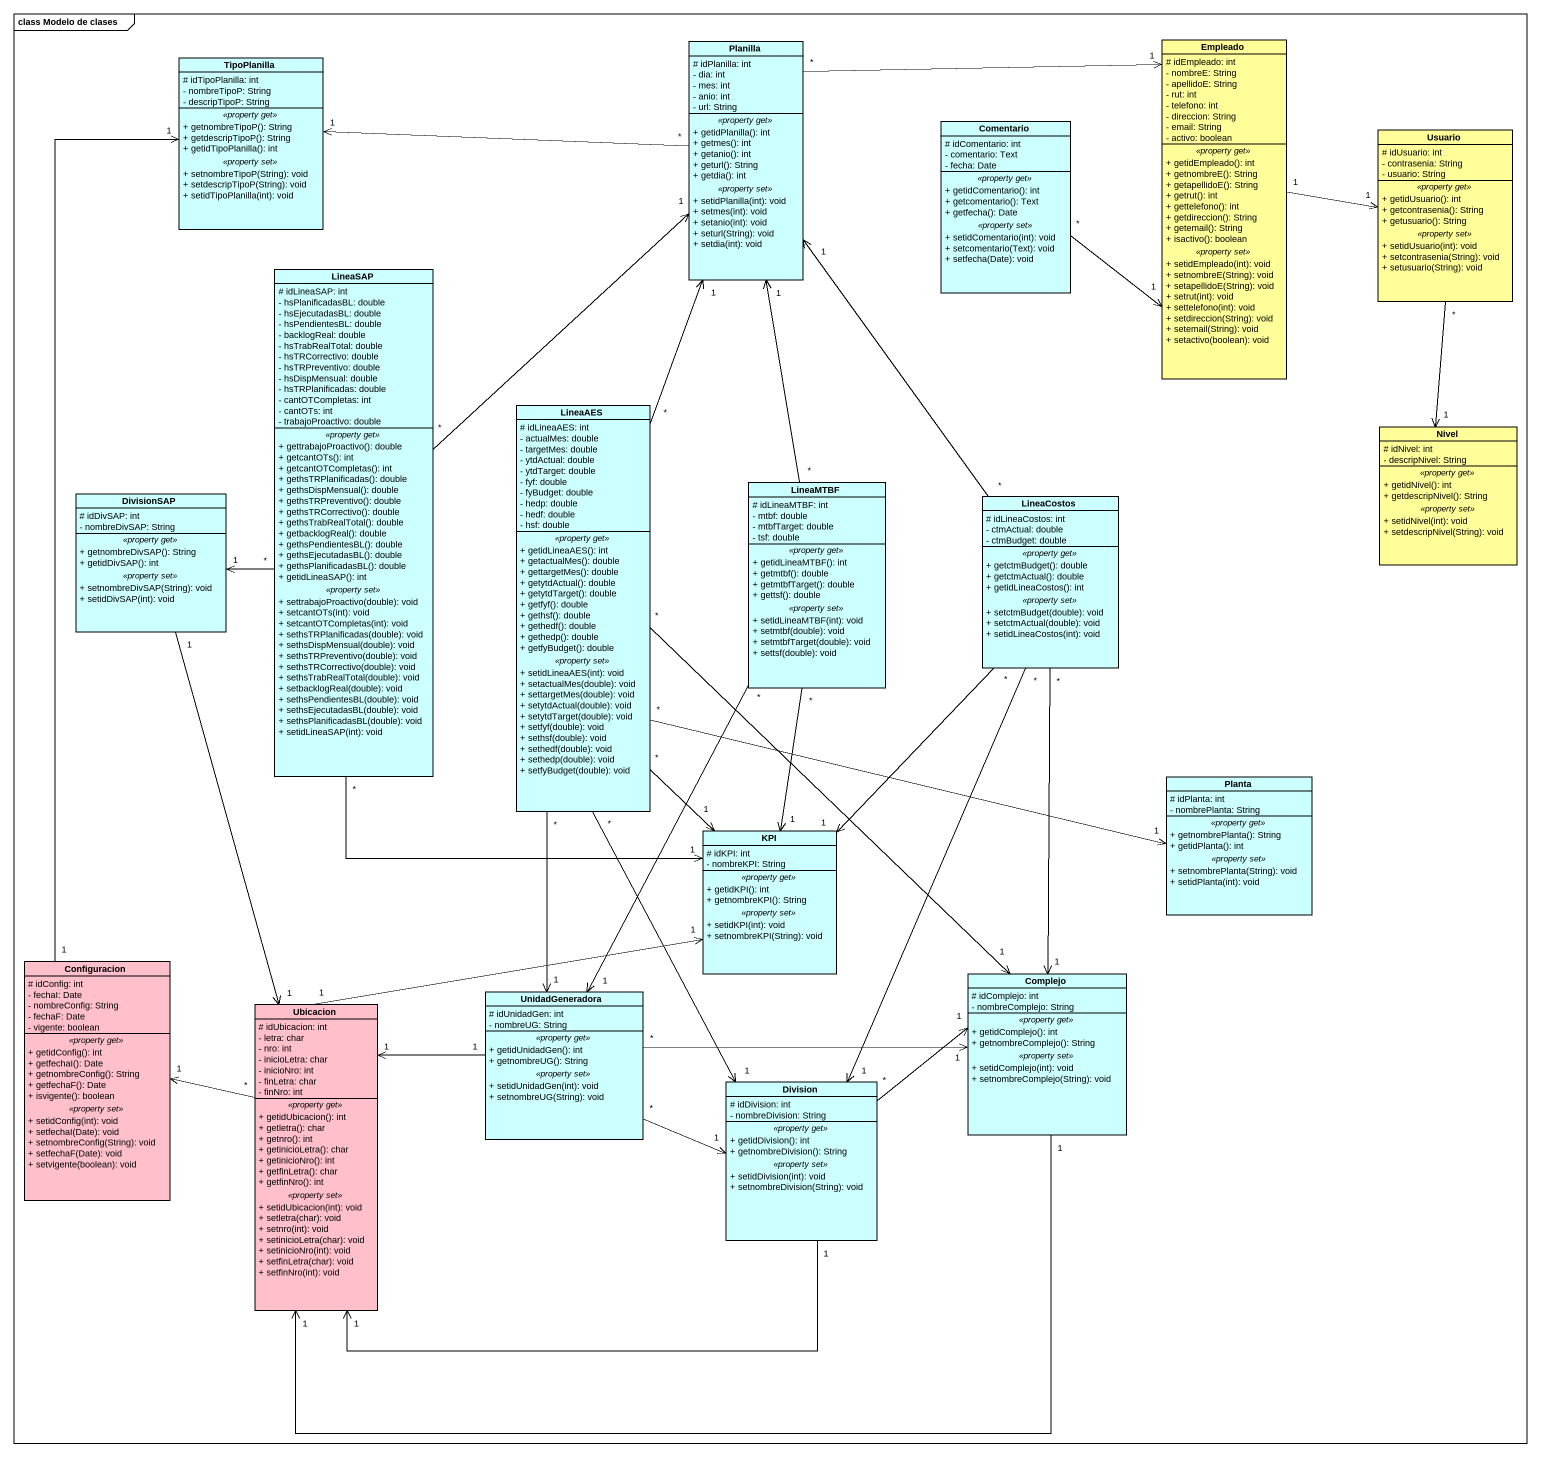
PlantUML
@startuml
mainframe class Modelo de clases
hide circle
hide empty members
skinparam classAttributeIconSize 0
class TipoPlanilla #CCFFFF {
  # idTipoPlanilla: int
  - nombreTipoP: String
  - descripTipoP: String
  .. <<property get>> ..
  + getnombreTipoP(): String
  + getdescripTipoP(): String
  + getidTipoPlanilla(): int
  .. <<property set>> ..
  + setnombreTipoP(String): void
  + setdescripTipoP(String): void
  + setidTipoPlanilla(int): void
}
class Planilla #CCFFFF {
  # idPlanilla: int
  - dia: int
  - mes: int
  - anio: int
  - url: String
  .. <<property get>> ..
  + getidPlanilla(): int
  + getmes(): int
  + getanio(): int
  + geturl(): String
  + getdia(): int
  .. <<property set>> ..
  + setidPlanilla(int): void
  + setmes(int): void
  + setanio(int): void
  + seturl(String): void
  + setdia(int): void
}
class Empleado #FFFE99 {
  # idEmpleado: int
  - nombreE: String
  - apellidoE: String
  - rut: int
  - telefono: int
  - direccion: String
  - email: String
  - activo: boolean
  .. <<property get>> ..
  + getidEmpleado(): int
  + getnombreE(): String
  + getapellidoE(): String
  + getrut(): int
  + gettelefono(): int
  + getdireccion(): String
  + getemail(): String
  + isactivo(): boolean
  .. <<property set>> ..
  + setidEmpleado(int): void
  + setnombreE(String): void
  + setapellidoE(String): void
  + setrut(int): void
  + settelefono(int): void
  + setdireccion(String): void
  + setemail(String): void
  + setactivo(boolean): void
}
class Comentario #CCFFFF {
  # idComentario: int
  - comentario: Text
  - fecha: Date
  .. <<property get>> ..
  + getidComentario(): int
  + getcomentario(): Text
  + getfecha(): Date
  .. <<property set>> ..
  + setidComentario(int): void
  + setcomentario(Text): void
  + setfecha(Date): void
}
class Usuario #FFFE99 {
  # idUsuario: int
  - contrasenia: String
  - usuario: String
  .. <<property get>> ..
  + getidUsuario(): int
  + getcontrasenia(): String
  + getusuario(): String
  .. <<property set>> ..
  + setidUsuario(int): void
  + setcontrasenia(String): void
  + setusuario(String): void
}
class LineaSAP #CCFFFF {
  # idLineaSAP: int
  - hsPlanificadasBL: double
  - hsEjecutadasBL: double
  - hsPendientesBL: double
  - backlogReal: double
  - hsTrabRealTotal: double
  - hsTRCorrectivo: double
  - hsTRPreventivo: double
  - hsDispMensual: double
  - hsTRPlanificadas: double
  - cantOTCompletas: int
  - cantOTs: int
  - trabajoProactivo: double
  .. <<property get>> ..
  + gettrabajoProactivo(): double
  + getcantOTs(): int
  + getcantOTCompletas(): int
  + gethsTRPlanificadas(): double
  + gethsDispMensual(): double
  + gethsTRPreventivo(): double
  + gethsTRCorrectivo(): double
  + gethsTrabRealTotal(): double
  + getbacklogReal(): double
  + gethsPendientesBL(): double
  + gethsEjecutadasBL(): double
  + gethsPlanificadasBL(): double
  + getidLineaSAP(): int
  .. <<property set>> ..
  + settrabajoProactivo(double): void
  + setcantOTs(int): void
  + setcantOTCompletas(int): void
  + sethsTRPlanificadas(double): void
  + sethsDispMensual(double): void
  + sethsTRPreventivo(double): void
  + sethsTRCorrectivo(double): void
  + sethsTrabRealTotal(double): void
  + setbacklogReal(double): void
  + sethsPendientesBL(double): void
  + sethsEjecutadasBL(double): void
  + sethsPlanificadasBL(double): void
  + setidLineaSAP(int): void
}
class LineaAES #CCFFFF {
  # idLineaAES: int
  - actualMes: double
  - targetMes: double
  - ytdActual: double
  - ytdTarget: double
  - fyf: double
  - fyBudget: double
  - hedp: double
  - hedf: double
  - hsf: double
  .. <<property get>> ..
  + getidLineaAES(): int
  + getactualMes(): double
  + gettargetMes(): double
  + getytdActual(): double
  + getytdTarget(): double
  + getfyf(): double
  + gethsf(): double
  + gethedf(): double
  + gethedp(): double
  + getfyBudget(): double
  .. <<property set>> ..
  + setidLineaAES(int): void
  + setactualMes(double): void
  + settargetMes(double): void
  + setytdActual(double): void
  + setytdTarget(double): void
  + setfyf(double): void
  + sethsf(double): void
  + sethedf(double): void
  + sethedp(double): void
  + setfyBudget(double): void
}
class Nivel #FFFE99 {
  # idNivel: int
  - descripNivel: String
  .. <<property get>> ..
  + getidNivel(): int
  + getdescripNivel(): String
  .. <<property set>> ..
  + setidNivel(int): void
  + setdescripNivel(String): void
}
class LineaMTBF #CCFFFF {
  # idLineaMTBF: int
  - mtbf: double
  - mtbfTarget: double
  - tsf: double
  .. <<property get>> ..
  + getidLineaMTBF(): int
  + getmtbf(): double
  + getmtbfTarget(): double
  + gettsf(): double
  .. <<property set>> ..
  + setidLineaMTBF(int): void
  + setmtbf(double): void
  + setmtbfTarget(double): void
  + settsf(double): void
}
class DivisionSAP #CCFFFF {
  # idDivSAP: int
  - nombreDivSAP: String
  .. <<property get>> ..
  + getnombreDivSAP(): String
  + getidDivSAP(): int
  .. <<property set>> ..
  + setnombreDivSAP(String): void
  + setidDivSAP(int): void
}
class LineaCostos #CCFFFF {
  # idLineaCostos: int
  - ctmActual: double
  - ctmBudget: double
  .. <<property get>> ..
  + getctmBudget(): double
  + getctmActual(): double
  + getidLineaCostos(): int
  .. <<property set>> ..
  + setctmBudget(double): void
  + setctmActual(double): void
  + setidLineaCostos(int): void
}
class Planta #CCFFFF {
  # idPlanta: int
  - nombrePlanta: String
  .. <<property get>> ..
  + getnombrePlanta(): String
  + getidPlanta(): int
  .. <<property set>> ..
  + setnombrePlanta(String): void
  + setidPlanta(int): void
}
class KPI #CCFFFF {
  # idKPI: int
  - nombreKPI: String
  .. <<property get>> ..
  + getidKPI(): int
  + getnombreKPI(): String
  .. <<property set>> ..
  + setidKPI(int): void
  + setnombreKPI(String): void
}
class Configuracion #FFC0CB {
  # idConfig: int
  - fechaI: Date
  - nombreConfig: String
  - fechaF: Date
  - vigente: boolean
  .. <<property get>> ..
  + getidConfig(): int
  + getfechaI(): Date
  + getnombreConfig(): String
  + getfechaF(): Date
  + isvigente(): boolean
  .. <<property set>> ..
  + setidConfig(int): void
  + setfechaI(Date): void
  + setnombreConfig(String): void
  + setfechaF(Date): void
  + setvigente(boolean): void
}
class Complejo #CCFFFF {
  # idComplejo: int
  - nombreComplejo: String
  .. <<property get>> ..
  + getidComplejo(): int
  + getnombreComplejo(): String
  .. <<property set>> ..
  + setidComplejo(int): void
  + setnombreComplejo(String): void
}
class Ubicacion #FFC0CB {
  # idUbicacion: int
  - letra: char
  - nro: int
  - inicioLetra: char
  - inicioNro: int
  - finLetra: char
  - finNro: int
  .. <<property get>> ..
  + getidUbicacion(): int
  + getletra(): char
  + getnro(): int
  + getinicioLetra(): char
  + getinicioNro(): int
  + getfinLetra(): char
  + getfinNro(): int
  .. <<property set>> ..
  + setidUbicacion(int): void
  + setletra(char): void
  + setnro(int): void
  + setinicioLetra(char): void
  + setinicioNro(int): void
  + setfinLetra(char): void
  + setfinNro(int): void
}
class UnidadGeneradora #CCFFFF {
  # idUnidadGen: int
  - nombreUG: String
  .. <<property get>> ..
  + getidUnidadGen(): int
  + getnombreUG(): String
  .. <<property set>> ..
  + setidUnidadGen(int): void
  + setnombreUG(String): void
}
class Division #CCFFFF {
  # idDivision: int
  - nombreDivision: String
  .. <<property get>> ..
  + getidDivision(): int
  + getnombreDivision(): String
  .. <<property set>> ..
  + setidDivision(int): void
  + setnombreDivision(String): void
}
Planilla "*" -left-> "1" TipoPlanilla
Planilla "*" -right-> "1" Empleado
Empleado "1" -right-> "1" Usuario
Comentario "*" -right-> "1" Empleado
Usuario "*" --> "1" Nivel
LineaSAP "*" -up-> "1" Planilla
LineaSAP "*" -left-> "1" DivisionSAP
LineaSAP "*" --> "1" KPI
LineaAES "*" -up-> "1" Planilla
LineaAES "*" -right-> "1" Planta
LineaAES "*" --> "1" KPI
LineaAES "*" --> "1" Complejo
LineaAES "*" --> "1" UnidadGeneradora
LineaAES "*" --> "1" Division
LineaMTBF "*" -up-> "1" Planilla
LineaMTBF "*" --> "1" KPI
LineaMTBF "*" --> "1" UnidadGeneradora
DivisionSAP "1" --> "1" Ubicacion
LineaCostos "*" -up-> "1" Planilla
LineaCostos "*" --> "1" KPI
LineaCostos "*" --> "1" Complejo
LineaCostos "*" --> "1" Division
Configuracion "1" -up-> "1" TipoPlanilla
Complejo "1" -left-> "1" Ubicacion
Ubicacion "1" -right-> "1" KPI
Ubicacion "*" -left-> "1" Configuracion
UnidadGeneradora "*" -right-> "1" Complejo
UnidadGeneradora "1" -left-> "1" Ubicacion
UnidadGeneradora "*" -right-> "1" Division
Division "*" -right-> "1" Complejo
Division "1" -left-> "1" Ubicacion
@enduml
